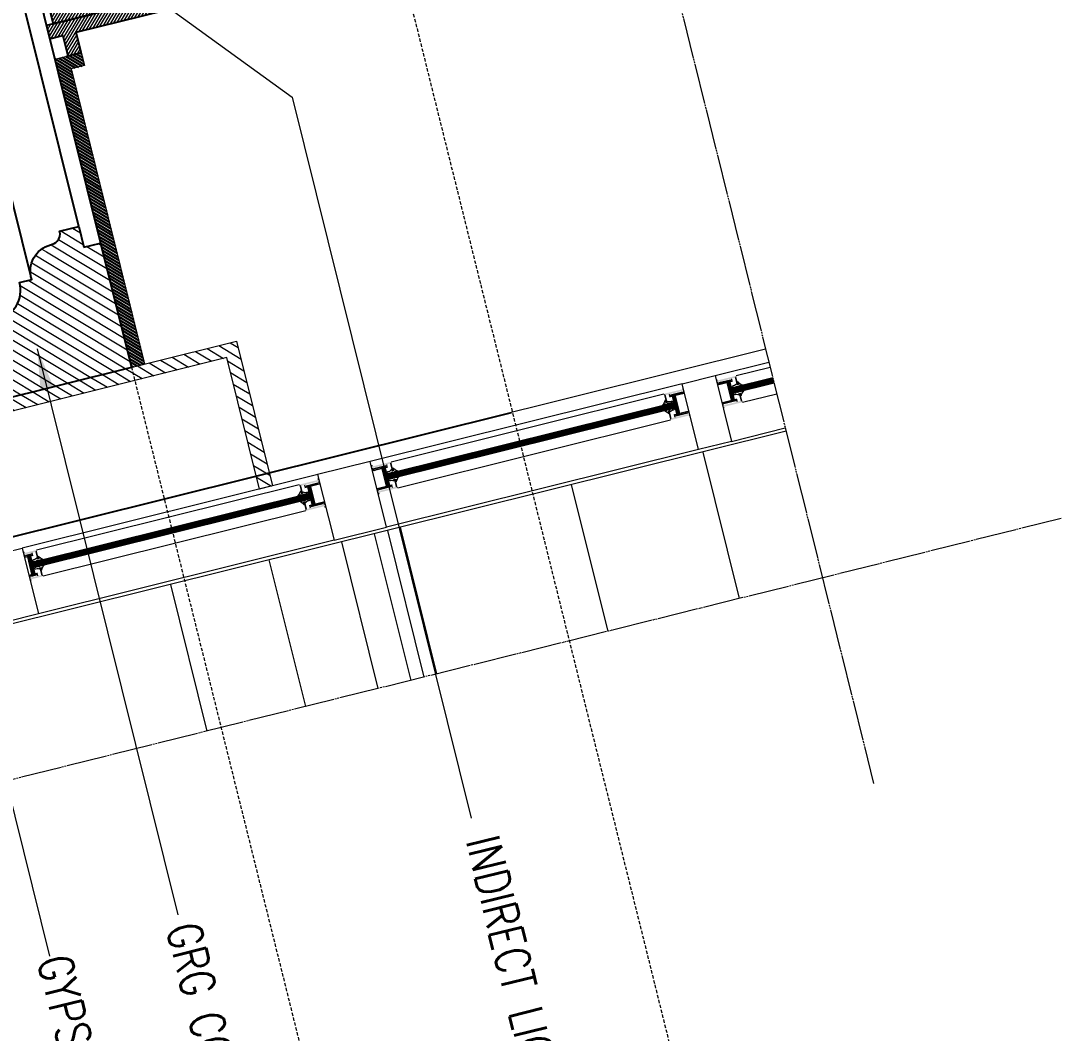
# Model space of a CAD drawing. Header units: inches. Extents: x 122939 to 389145, y 29603 to 529479.
# Drawn here: x 333940 to 335477, y 490260 to 491755 of the extents above; entities that cross this region are included whole.
import ezdxf

# ---------------------------------------------------------------- set-up
doc = ezdxf.new("R2010")
doc.units = ezdxf.units.IN
doc.header["$MEASUREMENT"] = 0
for name, pattern in [('DASHED', [0.75, 0.5, -0.25]), ('HIDDEN', [0.375, 0.25, -0.125]), ('PHANTOM-Z', [69.2, 60, -1.4, 2.5, -1.4, 2.5, -1.4])]:
    doc.linetypes.add(name, pattern=pattern)
for name, color, linetype in [('8', 8, 'Continuous'), ('A-Hidden', 8, 'HIDDEN'), ('gypsum', 31, 'Continuous')]:
    doc.layers.add(name, color=color, linetype=linetype)
for name, color, linetype, lineweight in [('a-cut', 30, 'PHANTOM-Z', 18), ('A-GLAZ', 134, 'Continuous', 18), ('A-RNDR-ALUM', 1, 'Continuous', 9), ('A-RNDR-PT36', 253, 'Continuous', 20), ('A-WALL-TILE', 8, 'Continuous', 9), ('GRC', 41, 'Continuous', 0), ('GRC Hatch', 253, 'Continuous', 0), ('ID-NOTES', 3, 'Continuous', 0)]:
    doc.layers.add(name, color=color, linetype=linetype, lineweight=lineweight)
doc.styles.add('ID-ROMANS', font='romans.shx', dxfattribs={"width": 0.8})
doc.styles.add('ZZ-Dim All', font='romans.shx', dxfattribs={"width": 0.8})
doc.dimstyles.new('DIM 0200', dxfattribs={"dimscale": 200, "dimtxt": 1, "dimasz": 0.8, "dimexe": 0.5, "dimexo": 1, "dimgap": 0.4, "dimtad": 1, "dimdec": 0, "dimrnd": 10, "dimdsep": 46, "dimtxsty": 'ZZ-Dim All', "dimblk1": 'ARCHTICK', "dimblk2": 'ARCHTICK', "dimsah": 1, "dimcen": 1, "dimdle": 0.5, "dimclrd": 256, "dimclre": 256, "dimclrt": 256, "dimadec": 0, "dimazin": 2, "dimtfac": 1, "dimtdec": 0, "dimtix": 1, "dimtmove": 2, "dimatfit": 2, "dimfxl": 1, "dimfxlon": 1, "dimtolj": 1, "dimtzin": 0, "dimlwd": -1, "dimlwe": -1, "dimarcsym": 0})

# ---------------------------------------------------------------- blocks, each defined once
blk = doc.blocks.new('half')
at = {"layer": 'GRC Hatch', "lineweight": 0, "ltscale": 5}
h = blk.add_hatch(dxfattribs=at)
h.set_pattern_fill('ANSI31', color=256, scale=30)
h.set_pattern_definition([(135, (111029.2882, -6e-11), (2.65165043, 2.65165043), [])])
h.paths.add_polyline_path([(60617, 11176.5), (60617, 11196.5), (60586.2, 11196.5), (60586.2, 11466.5), (60566.2, 11466.5), (60566.2, 11156.5), (60586.2, 11156.5), (60586.2, 11176.5)])
edge = h.paths.add_edge_path()
edge.add_line((60466.2, 11316.5), (60466.2, 11296.5))
edge.add_arc((60453.7, 11261.1), 37.5, 0.5662, 70.5092, ccw=False)
edge.add_arc((60527, 11261.8), 35.8, 180.5344, 260.6682)
edge.add_line((60521.2, 11226.5), (60521.2, 11206.5))
edge.add_line((60521.2, 11206.5), (60546.2, 11206.5))
edge.add_line((60546.2, 11206.5), (60546.2, 11166.5))
edge.add_line((60546.2, 11166.5), (60566.2, 11166.5))
edge.add_line((60566.2, 11166.5), (60566.2, 11226.5))
edge.add_line((60566.2, 11226.5), (60546.2, 11226.5))
edge.add_line((60546.2, 11226.5), (60486.2, 11316.5))
edge.add_line((60486.2, 11316.5), (60466.2, 11316.5))
at = {"layer": 'gypsum', "ltscale": 5, "elevation": 0}
blk.add_lwpolyline([(60617, 11176.5), (60617, 11196.5), (60586.2, 11196.5), (60586.2, 11466.5), (60566.2, 11466.5), (60566.2, 11156.5), (60586.2, 11156.5), (60586.2, 11176.5), (60617, 11176.5)], dxfattribs=at)
blk.add_lwpolyline([(60466.2, 11316.5), (60466.2, 11296.5, -0.315025), (60491.2, 11261.5, 0.364631), (60521.2, 11226.5), (60521.2, 11206.5), (60546.2, 11206.5), (60546.2, 11166.5), (60566.2, 11166.5), (60566.2, 11226.5), (60546.2, 11226.5), (60486.2, 11316.5)], format="xyb", close=True, dxfattribs=at)
blk = doc.blocks.new('ceil003')
at = {"layer": '8'}
h = blk.add_hatch(dxfattribs=at)
h.set_pattern_fill('ANSI31', color=256, scale=30, style=0)
h.set_pattern_definition([(45, (-54370.66, -10452.2095), (-2.65165043, 2.65165043), [])])
h.paths.add_polyline_path([(2174.8, -310), (2174.8, -330), (1705.7, -330), (1705.7, -290), (1725.7, -290), (1725.7, -310)])
at = {"layer": 'GRC Hatch'}
h = blk.add_hatch(dxfattribs=at)
h.set_pattern_fill('ANSI31', color=256, scale=100, angle=-13.9714)
h.set_pattern_definition([(45, (-97644.68, -30431.668), (-8.8388348, 8.8388348), [])])
h.paths.add_polyline_path([(2174.8, -570), (2174.8, -170), (2394.8, -170), (2394.8, -190), (2194.8, -190), (2194.8, -570)])
h = blk.add_hatch(dxfattribs=at)
h.set_pattern_fill('ANSI31', color=256, scale=100, angle=-13.9714)
h.set_pattern_definition([(45, (-97644.68, -30431.668), (-8.8388348, 8.8388348), [])])
edge = h.paths.add_edge_path()
edge.add_line((1985.7, -355.3), (1985.7, -330))
edge.add_line((1985.7, -330), (2174.8, -330))
edge.add_line((2174.8, -330), (2174.8, -544.6))
edge.add_line((2174.8, -544.6), (2149.6, -544.6))
edge.add_line((2149.6, -544.6), (2149.6, -570))
edge.add_line((2149.6, -570), (2120.3, -570))
edge.add_line((2120.3, -570), (2120.3, -544.4))
edge.add_line((2120.3, -544.4), (2101.1, -544.4))
edge.add_line((2101.1, -544.4), (2101.2, -527.8))
edge.add_arc((2098.6, -485.6), 42.3, 192.2157, 273.5377, ccw=False)
edge.add_arc((2010.4, -506.5), 48.3, 14.2548, 42.8437)
edge.add_arc((2014.7, -503.5), 43.2, 43.884, 92.0552)
edge.add_line((2013.2, -460.4), (2013.1, -441.7))
edge.add_arc((2010.3, -402), 39.8, 180.8074, 273.9866, ccw=False)
edge.add_arc((1947.5, -402.8), 23, 0.6191, 29.7575)
edge.add_arc((1955, -399.3), 14.8, 32.3052, 92.8704)
edge.add_line((1954.2, -384.5), (1954.2, -355.3))
edge.add_line((1954.2, -355.3), (1985.7, -355.3))
at = {"layer": 'GRC', "elevation": 0}
blk.add_lwpolyline([(2174.8, -570), (2174.8, -170), (2394.8, -170), (2394.8, -190), (2194.8, -190), (2194.8, -570)], close=True, dxfattribs=at)
blk.add_lwpolyline([(2174.8, -330), (1705.7, -330), (1705.7, -290), (1725.7, -290), (1725.7, -310), (2174.8, -310)], dxfattribs=at)
at = {"layer": 'gypsum', "elevation": 0}
blk.add_lwpolyline([(1985.7, -355.3), (1985.7, -330), (2174.8, -330), (2174.8, -544.6), (2149.6, -544.6), (2149.6, -570), (2120.3, -570), (2120.3, -544.4), (2101.1, -544.4), (2101.2, -527.8, -0.370517), (2057.3, -494.5, 0.125394), (2045.9, -473.6, 0.213337), (2013.2, -460.4), (2013.1, -441.7, -0.43056), (1970.5, -402.6, 0.12783), (1967.5, -391.4, 0.270594), (1954.2, -384.5), (1954.2, -355.3)], format="xyb", close=True, dxfattribs=at)
blk.add_blockref('half', (-58911.3, -11486.5, 0))
blk = doc.blocks.new('_ARCHTICK')
at = {"color": 0, "linetype": 'ByBlock', "const_width": 0.15}
blk.add_lwpolyline([(-0.5, -0.5), (0.5, 0.5)], dxfattribs=at)

msp = doc.modelspace()

# ---------------------------------------------------------------- linework, layer by layer
at = {"layer": 'a-cut'}
for p, q in [((333699.29, 496660.397, 0), (335199.864, 490629.109, 0)), ((335476.932, 491020.32, 0), (330745.19, 489843.07, 0))]:
    msp.add_line(p, q, dxfattribs=at)
at = {"layer": 'A-GLAZ'}
for p, q in [((335050.884, 491227.908, -0.001), (334989.4, 491212.611, -0.001)), ((335051.206, 491226.613, -0.001), (334989.722, 491211.316, -0.001)), ((335051.528, 491225.318, -0.001), (334990.045, 491210.021, -0.001)), ((335051.85, 491224.022, -0.001), (334990.367, 491208.725, -0.001)), ((335052.173, 491222.727, -0.001), (334990.689, 491207.43, -0.001)), ((335052.495, 491221.432, -0.001), (334991.011, 491206.135, -0.001)), ((335052.817, 491220.137, -0.001), (334991.334, 491204.84, -0.001)), ((334482.877, 491086.589, 0), (334904.933, 491191.596, -0.001)), ((334483.199, 491085.294, 0), (334905.255, 491190.3, -0.001)), ((334483.522, 491083.998, 0), (334905.577, 491189.005, -0.001)), ((334483.844, 491082.703, 0), (334905.899, 491187.71, -0.001)), ((334484.166, 491081.408, 0), (334906.222, 491186.415, -0.001)), ((334484.488, 491080.113, 0), (334906.544, 491185.12, -0.001)), ((334484.811, 491078.818, 0), (334906.866, 491183.824, -0.001)), ((333959.015, 490956.253, 0.001), (334366.339, 491057.594, 0.003)), ((333959.338, 490954.958, 0.001), (334366.661, 491056.299, 0.003)), ((333959.66, 490953.663, 0.001), (334366.984, 491055.004, 0.003)), ((333959.982, 490952.367, 0.001), (334367.306, 491053.709, 0.003)), ((333960.304, 490951.072, 0.001), (334367.628, 491052.414, 0.003)), ((333960.627, 490949.777, 0.001), (334367.95, 491051.118, 0.003)), ((333960.949, 490948.482, 0.001), (334368.273, 491049.823, 0.003))]:
    msp.add_line(p, q, dxfattribs=at)
at = {"layer": 'A-Hidden', "linetype": 'DASHED', "lineweight": 0, "ltscale": 10}
for p, q in [((333252.37, 496859.975, 0.001), (335221.355, 488945.993, 0.001)), ((332738.049, 496732.013, 0), (334707.035, 488818.031, -0.001))]:
    msp.add_line(p, q, dxfattribs=at)
at = {"layer": 'A-RNDR-ALUM'}
for p, q in [((334965.703, 491231.147, -0.004), (335045.159, 491250.916, -0.003)), ((334988.564, 491224.648, -0.001), (334971.101, 491220.303, -0.001)), ((334988.564, 491224.648, -0.001), (334971.101, 491220.303, -0.001)), ((334971.101, 491220.303, -0.001), (334971.263, 491219.656, -0.001)), ((334971.101, 491220.303, -0.001), (334971.263, 491219.656, -0.001)), ((334988.725, 491224, -0.001), (334971.263, 491219.656, -0.001)), ((334988.725, 491224, -0.001), (334971.263, 491219.656, -0.001)), ((334982.573, 491222.47, -0.001), (334989.922, 491192.931, -0.001)), ((334982.573, 491222.47, -0.001), (334989.922, 491192.931, -0.001)), ((334983.706, 491222.752, -0.001), (334991.056, 491193.213, -0.001)), ((334983.706, 491222.752, -0.001), (334991.056, 491193.213, -0.001)), ((334984.84, 491223.034, -0.001), (334992.189, 491193.495, -0.001)), ((334984.84, 491223.034, -0.001), (334992.189, 491193.495, -0.001)), ((334985.973, 491223.316, -0.001), (334993.322, 491193.777, -0.001)), ((334985.973, 491223.316, -0.001), (334993.322, 491193.777, -0.001)), ((334987.106, 491223.598, -0.001), (334994.455, 491194.059, -0.001)), ((334987.106, 491223.598, -0.001), (334994.455, 491194.059, -0.001)), ((334988.564, 491224.648, -0.001), (334988.725, 491224, -0.001)), ((334988.564, 491224.648, -0.001), (334988.725, 491224, -0.001)), ((334989.082, 491222.566, -0.001), (334989.243, 491221.918, -0.001)), ((334989.082, 491222.566, -0.001), (334989.243, 491221.918, -0.001)), ((334917.182, 491219.075, -0.005), (334456.256, 491104.398, 0.006)), ((334900.031, 491202.621, -0.001), (334917.735, 491207.026, -0.001)), ((334900.031, 491202.621, -0.001), (334917.735, 491207.026, -0.001)), ((334900.192, 491201.973, -0.001), (334917.896, 491206.378, -0.001)), ((334900.192, 491201.973, -0.001), (334917.896, 491206.378, -0.001)), ((334917.735, 491207.026, -0.001), (334917.896, 491206.378, -0.001)), ((334917.735, 491207.026, -0.001), (334917.896, 491206.378, -0.001)), ((334918.253, 491204.944, -0.001), (334918.414, 491204.296, -0.001)), ((334918.253, 491204.944, -0.001), (334918.414, 491204.296, -0.001)), ((334971.62, 491218.221, -0.001), (334971.781, 491217.573, -0.001)), ((334971.62, 491218.221, -0.001), (334971.781, 491217.573, -0.001)), ((334900.031, 491202.621, -0.001), (334900.192, 491201.973, -0.001)), ((334900.031, 491202.621, -0.001), (334900.192, 491201.973, -0.001)), ((334900.549, 491200.539, -0.001), (334900.71, 491199.891, -0.001)), ((334900.549, 491200.539, -0.001), (334900.71, 491199.891, -0.001)), ((334901.811, 491202.376, -0.001), (334909.16, 491172.838, -0.001)), ((334901.811, 491202.376, -0.001), (334909.16, 491172.838, -0.001)), ((334902.944, 491202.658, -0.001), (334910.293, 491173.12, -0.001)), ((334902.944, 491202.658, -0.001), (334910.293, 491173.12, -0.001)), ((334904.078, 491202.94, -0.001), (334911.427, 491173.402, -0.001)), ((334904.078, 491202.94, -0.001), (334911.427, 491173.402, -0.001)), ((334905.211, 491203.222, -0.001), (334912.56, 491173.684, -0.001)), ((334905.211, 491203.222, -0.001), (334912.56, 491173.684, -0.001)), ((334906.344, 491203.504, -0.001), (334913.693, 491173.966, -0.001)), ((334906.344, 491203.504, -0.001), (334913.693, 491173.966, -0.001)), ((334996.074, 491194.462, -0.001), (334978.612, 491190.117, -0.001)), ((334996.074, 491194.462, -0.001), (334978.612, 491190.117, -0.001)), ((334978.773, 491189.47, -0.001), (334978.612, 491190.117, -0.001)), ((334978.773, 491189.47, -0.001), (334978.612, 491190.117, -0.001)), ((334996.236, 491193.814, -0.001), (334978.773, 491189.47, -0.001)), ((334996.236, 491193.814, -0.001), (334978.773, 491189.47, -0.001)), ((334996.236, 491193.814, -0.001), (334996.074, 491194.462, -0.001)), ((334996.236, 491193.814, -0.001), (334996.074, 491194.462, -0.001)), ((334907.541, 491172.435, -0.001), (334925.245, 491176.84, -0.001)), ((334907.541, 491172.435, -0.001), (334925.245, 491176.84, -0.001)), ((334907.702, 491171.787, -0.001), (334925.406, 491176.192, -0.001)), ((334907.702, 491171.787, -0.001), (334925.406, 491176.192, -0.001)), ((334925.406, 491176.192, -0.001), (334925.245, 491176.84, -0.001)), ((334925.406, 491176.192, -0.001), (334925.245, 491176.84, -0.001)), ((334907.702, 491171.787, -0.001), (334907.541, 491172.435, -0.001)), ((334907.702, 491171.787, -0.001), (334907.541, 491172.435, -0.001)), ((334989.841, 491134.126, -0.004), (335069.298, 491153.895, -0.003)), ((334941.32, 491122.054, -0.005), (334480.373, 491007.371, 0.006)), ((334479.13, 491097.902, 0), (334461.655, 491093.554, 0.006)), ((334479.13, 491097.902, 0), (334461.655, 491093.554, 0.006)), ((334479.291, 491097.254, 0), (334461.816, 491092.906, 0.006)), ((334479.291, 491097.254, 0), (334461.816, 491092.906, 0.006)), ((334477.672, 491096.851, 0), (334485.021, 491067.313, 0)), ((334477.672, 491096.851, 0), (334485.021, 491067.313, 0)), ((334479.13, 491097.902, 0), (334479.291, 491097.254, 0)), ((334479.13, 491097.902, 0), (334479.291, 491097.254, 0)), ((334378.622, 491085.083, 0.003), (333942.098, 490976.476, 0.001)), ((334461.655, 491093.554, 0.006), (334461.816, 491092.906, 0.006)), ((334461.655, 491093.554, 0.006), (334461.816, 491092.906, 0.006)), ((334462.173, 491091.471, 0.006), (334462.334, 491090.824, 0.006)), ((334462.173, 491091.471, 0.006), (334462.334, 491090.824, 0.006)), ((334473.139, 491095.723, 0), (334480.488, 491066.185, 0)), ((334473.139, 491095.723, 0), (334480.488, 491066.185, 0)), ((334474.272, 491096.005, 0), (334481.621, 491066.467, 0)), ((334474.272, 491096.005, 0), (334481.621, 491066.467, 0)), ((334475.405, 491096.287, 0), (334482.755, 491066.749, 0)), ((334475.405, 491096.287, 0), (334482.755, 491066.749, 0)), ((334476.539, 491096.569, 0), (334483.888, 491067.031, 0)), ((334476.539, 491096.569, 0), (334483.888, 491067.031, 0)), ((334479.648, 491095.819, 0), (334479.809, 491095.172, 0)), ((334479.648, 491095.819, 0), (334479.809, 491095.172, 0)), ((334361.437, 491068.62, 0.003), (334378.913, 491072.968, 0.003)), ((334361.437, 491068.62, 0.003), (334378.913, 491072.968, 0.003)), ((334361.437, 491068.62, 0.003), (334361.598, 491067.972, 0.003)), ((334361.437, 491068.62, 0.003), (334361.598, 491067.972, 0.003)), ((334361.598, 491067.972, 0.003), (334379.074, 491072.32, 0.003)), ((334361.598, 491067.972, 0.003), (334379.074, 491072.32, 0.003)), ((334361.955, 491066.538, 0.003), (334362.116, 491065.89, 0.003)), ((334361.955, 491066.538, 0.003), (334362.116, 491065.89, 0.003)), ((334363.217, 491068.375, 0.003), (334370.567, 491038.837, 0.003)), ((334363.217, 491068.375, 0.003), (334370.567, 491038.837, 0.003)), ((334364.351, 491068.657, 0.003), (334371.7, 491039.119, 0.003)), ((334364.351, 491068.657, 0.003), (334371.7, 491039.119, 0.003)), ((334365.484, 491068.939, 0.003), (334372.833, 491039.4, 0.003)), ((334365.484, 491068.939, 0.003), (334372.833, 491039.4, 0.003)), ((334366.617, 491069.221, 0.003), (334373.966, 491039.682, 0.003)), ((334366.617, 491069.221, 0.003), (334373.966, 491039.682, 0.003)), ((334367.751, 491069.503, 0.003), (334375.1, 491039.964, 0.003)), ((334367.751, 491069.503, 0.003), (334375.1, 491039.964, 0.003)), ((334378.913, 491072.968, 0.003), (334379.074, 491072.32, 0.003)), ((334378.913, 491072.968, 0.003), (334379.074, 491072.32, 0.003)), ((334379.431, 491070.885, 0.003), (334379.592, 491070.238, 0.003)), ((334379.431, 491070.885, 0.003), (334379.592, 491070.238, 0.003)), ((334486.64, 491067.715, 0), (334469.165, 491063.368, 0.006)), ((334486.64, 491067.715, 0), (334469.165, 491063.368, 0.006)), ((334486.801, 491067.068, 0), (334469.326, 491062.72, 0.006)), ((334486.801, 491067.068, 0), (334469.326, 491062.72, 0.006)), ((334486.801, 491067.068, 0), (334486.64, 491067.715, 0)), ((334486.801, 491067.068, 0), (334486.64, 491067.715, 0)), ((334469.326, 491062.72, 0.006), (334469.165, 491063.368, 0.006)), ((334469.326, 491062.72, 0.006), (334469.165, 491063.368, 0.006)), ((334368.948, 491038.434, 0.003), (334386.423, 491042.782, 0.003)), ((334368.948, 491038.434, 0.003), (334386.423, 491042.782, 0.003)), ((334369.109, 491037.786, 0.003), (334368.948, 491038.434, 0.003)), ((334369.109, 491037.786, 0.003), (334368.948, 491038.434, 0.003)), ((334369.109, 491037.786, 0.003), (334386.584, 491042.134, 0.003)), ((334369.109, 491037.786, 0.003), (334386.584, 491042.134, 0.003)), ((334386.584, 491042.134, 0.003), (334386.423, 491042.782, 0.003)), ((334386.584, 491042.134, 0.003), (334386.423, 491042.782, 0.003)), ((334402.739, 490988.056, 0), (333966.215, 490879.45, 0.001)), ((333955.268, 490967.566, 0.001), (333947.497, 490965.632, 0.001)), ((333955.268, 490967.566, 0.001), (333947.497, 490965.632, 0.001)), ((333947.497, 490965.632, 0.001), (333947.658, 490964.985, 0.001)), ((333947.497, 490965.632, 0.001), (333947.658, 490964.985, 0.001)), ((333955.429, 490966.918, 0.001), (333947.658, 490964.985, 0.001)), ((333955.429, 490966.918, 0.001), (333947.658, 490964.985, 0.001)), ((333948.015, 490963.55, 0.001), (333948.176, 490962.902, 0.001)), ((333948.015, 490963.55, 0.001), (333948.176, 490962.902, 0.001)), ((333949.277, 490965.387, 0.001), (333956.626, 490935.849, 0.001)), ((333949.277, 490965.387, 0.001), (333956.626, 490935.849, 0.001)), ((333950.41, 490965.669, 0.001), (333957.76, 490936.131, 0.001)), ((333950.41, 490965.669, 0.001), (333957.76, 490936.131, 0.001)), ((333951.544, 490965.951, 0.001), (333958.893, 490936.413, 0.001)), ((333951.544, 490965.951, 0.001), (333958.893, 490936.413, 0.001)), ((333952.677, 490966.233, 0.001), (333960.026, 490936.695, 0.001)), ((333952.677, 490966.233, 0.001), (333960.026, 490936.695, 0.001)), ((333953.81, 490966.515, 0.001), (333961.159, 490936.977, 0.001)), ((333953.81, 490966.515, 0.001), (333961.159, 490936.977, 0.001)), ((333955.268, 490967.566, 0.001), (333955.429, 490966.918, 0.001)), ((333955.268, 490967.566, 0.001), (333955.429, 490966.918, 0.001)), ((333955.786, 490965.483, 0.001), (333955.947, 490964.836, 0.001)), ((333955.786, 490965.483, 0.001), (333955.947, 490964.836, 0.001)), ((333962.778, 490937.38, 0.001), (333955.007, 490935.446, 0.001)), ((333962.778, 490937.38, 0.001), (333955.007, 490935.446, 0.001)), ((333955.168, 490934.799, 0.001), (333955.007, 490935.446, 0.001)), ((333955.168, 490934.799, 0.001), (333955.007, 490935.446, 0.001)), ((333962.94, 490936.732, 0.001), (333955.168, 490934.799, 0.001)), ((333962.94, 490936.732, 0.001), (333955.168, 490934.799, 0.001)), ((333962.94, 490936.732, 0.001), (333962.778, 490937.38, 0.001)), ((333962.94, 490936.732, 0.001), (333962.778, 490937.38, 0.001))]:
    msp.add_line(p, q, dxfattribs=at)
at = {"layer": 'A-RNDR-ALUM', "elevation": -0.002}
for points in [[(334965.703, 491231.147), (334989.841, 491134.126), (334941.32, 491122.054), (334917.182, 491219.075)], [(334378.601, 491085.077), (334402.739, 490988.056), (334480.373, 491007.371), (334456.234, 491104.392)], [(333942.098, 490976.476), (333966.237, 490879.455), (333917.716, 490867.383), (333893.577, 490964.404)]]:
    msp.add_lwpolyline(points, close=True, dxfattribs=at)
at = {"layer": 'A-RNDR-ALUM', "const_width": 0.928}
for points, elevation in [([(334968.564, 491225.371, 0.41421356), (334967.994, 491225.714)], -0.001), ([(334968.564, 491225.371, 0.41421356), (334967.994, 491225.714)], -0.001), ([(334917.602, 491212.692, -0.41421356), (334917.945, 491213.262)], -0.001), ([(334917.602, 491212.692, -0.41421356), (334917.945, 491213.262)], -0.001), ([(334978.957, 491183.671, -0.41421356), (334978.614, 491183.1)], -0.001), ([(334978.957, 491183.671, -0.41421356), (334978.614, 491183.1)], -0.001), ([(334927.961, 491170.983, 0.41421356), (334928.532, 491170.64)], -0.001), ([(334927.961, 491170.983, 0.41421356), (334928.532, 491170.64)], -0.001), ([(334459.117, 491098.622, 0.41421356), (334458.547, 491098.965)], 0.006), ([(334459.117, 491098.622, 0.41421356), (334458.547, 491098.965)], 0.006), ([(334378.779, 491078.634, -0.41421356), (334379.122, 491079.204)], 0.003), ([(334378.779, 491078.634, -0.41421356), (334379.122, 491079.204)], 0.003), ([(334469.51, 491056.921, -0.41421356), (334469.167, 491056.351)], 0.006), ([(334469.51, 491056.921, -0.41421356), (334469.167, 491056.351)], 0.006), ([(334389.139, 491036.925, 0.41421356), (334389.709, 491036.582)], 0.003), ([(334389.139, 491036.925, 0.41421356), (334389.709, 491036.582)], 0.003), ([(333944.96, 490970.7, 0.41421356), (333944.39, 490971.043)], 0.001), ([(333944.96, 490970.7, 0.41421356), (333944.39, 490971.043)], 0.001), ([(333955.352, 490929, -0.41421356), (333955.009, 490928.429)], 0.001), ([(333955.352, 490929, -0.41421356), (333955.009, 490928.429)], 0.001)]:
    msp.add_lwpolyline(points, format="xyb", dxfattribs=dict(at, elevation=elevation))
at = {"layer": 'A-RNDR-ALUM', "elevation": -0.002}
for points in [[(335001.172, 491202.886), (335000.785, 491204.441), (335003.619, 491205.146, 0.01555259), (335003.316, 491204.218), (335004.083, 491201.135, -0.10430437), (335008.4, 491209.086), (335005.896, 491208.463, 0.01603552), (335005.327, 491207.634), (335004.117, 491207.333), (335003.308, 491207.819), (335000.561, 491207.136), (335001.37, 491206.649), (334999.066, 491206.076), (334998.257, 491206.562), (334995.51, 491205.879), (334996.318, 491205.392), (334995.054, 491205.078, -0.41421356), (334994.245, 491205.564), (334992.311, 491213.335, -0.41421356), (334992.798, 491214.144), (334994.063, 491214.459), (334993.576, 491213.65), (334996.324, 491214.333), (334996.81, 491215.142), (334999.114, 491215.715), (334998.627, 491214.907), (335001.375, 491215.59), (335001.861, 491216.399), (335003.071, 491216.7, 0.01603552), (335003.963, 491216.234), (335006.467, 491216.857, -0.10430437), (334998.928, 491221.858), (334999.695, 491218.775, 0.01555259), (335000.397, 491218.098), (334997.563, 491217.392), (334997.176, 491218.947, -0.02164637), (334994.139, 491216.541), (334992.315, 491216.087, 0.41421356), (334990.369, 491212.852), (334992.302, 491205.081, 0.41421356), (334995.537, 491203.135), (334997.361, 491203.589, -0.02164637)], [(334899.09, 491177.489), (334898.703, 491179.043), (334895.87, 491178.338, -0.01555259), (334896.572, 491177.66), (334897.339, 491174.577, 0.10430437), (334889.8, 491179.578), (334892.303, 491180.201, -0.01603552), (334893.195, 491179.735), (334894.405, 491180.036), (334894.891, 491180.845), (334897.639, 491181.529), (334897.152, 491180.72), (334899.456, 491181.293), (334899.943, 491182.102), (334902.69, 491182.785), (334902.204, 491181.977), (334903.468, 491182.291, 0.41421356), (334903.955, 491183.1), (334902.021, 491190.871, 0.41421356), (334901.213, 491191.358), (334899.948, 491191.043), (334900.757, 491190.557), (334898.009, 491189.873), (334897.201, 491190.359), (334894.897, 491189.786), (334895.706, 491189.3), (334892.958, 491188.616), (334892.149, 491189.103), (334890.94, 491188.802, -0.01603552), (334890.37, 491187.972), (334887.866, 491187.349, 0.10430437), (334892.183, 491195.3), (334892.95, 491192.217, -0.01555259), (334892.647, 491191.29), (334895.481, 491191.995), (334895.094, 491193.549, 0.02164637), (334898.905, 491192.847), (334900.729, 491193.3, -0.41421356), (334903.964, 491191.355), (334905.898, 491183.583, -0.41421356), (334903.952, 491180.349), (334902.128, 491179.895, 0.02164637)], [(334491.738, 491076.14), (334491.351, 491077.694), (334494.185, 491078.399, 0.01555259), (334493.882, 491077.471), (334494.649, 491074.389, -0.10430437), (334498.966, 491082.339), (334496.462, 491081.717, 0.01603552), (334495.892, 491080.887), (334494.683, 491080.586), (334493.874, 491081.073), (334491.127, 491080.389), (334491.935, 491079.903), (334489.632, 491079.329), (334488.823, 491079.816), (334486.075, 491079.132), (334486.884, 491078.646), (334485.619, 491078.331, -0.41421356), (334484.811, 491078.818), (334482.877, 491086.589, -0.41421356), (334483.364, 491087.398), (334484.628, 491087.712), (334484.142, 491086.903), (334486.889, 491087.587), (334487.376, 491088.396), (334489.68, 491088.969), (334489.193, 491088.16), (334491.941, 491088.844), (334492.427, 491089.652), (334493.637, 491089.953, 0.01603552), (334494.529, 491089.488), (334497.032, 491090.111, -0.10430437), (334489.493, 491095.112), (334490.26, 491092.029, 0.01555259), (334490.962, 491091.351), (334488.129, 491090.646), (334487.742, 491092.2, -0.02164637), (334484.704, 491089.794), (334482.88, 491089.34, 0.41421356), (334480.934, 491086.105), (334482.868, 491078.334, 0.41421356), (334486.103, 491076.388), (334487.927, 491076.842, -0.02164637)], [(334360.497, 491043.487), (334360.11, 491045.042), (334357.276, 491044.337, -0.01555259), (334357.978, 491043.659), (334358.745, 491040.576, 0.10430437), (334351.206, 491045.577), (334353.71, 491046.2, -0.01603552), (334354.602, 491045.734), (334355.811, 491046.035), (334356.298, 491046.844), (334359.045, 491047.528), (334358.559, 491046.719), (334360.863, 491047.292), (334361.349, 491048.101), (334364.097, 491048.784), (334363.61, 491047.976), (334364.875, 491048.29, 0.41421356), (334365.361, 491049.099), (334363.428, 491056.87, 0.41421356), (334362.619, 491057.357), (334361.354, 491057.042), (334362.163, 491056.555), (334359.416, 491055.872), (334358.607, 491056.358), (334356.303, 491055.785), (334357.112, 491055.299), (334354.364, 491054.615), (334353.556, 491055.102), (334352.346, 491054.801, -0.01603552), (334351.776, 491053.971), (334349.273, 491053.348, 0.10430437), (334353.589, 491061.299), (334354.356, 491058.216, -0.01555259), (334354.054, 491057.288), (334356.887, 491057.993), (334356.501, 491059.548, 0.02164637), (334360.312, 491058.845), (334362.136, 491059.299, -0.41421356), (334365.371, 491057.353), (334367.304, 491049.582, -0.41421356), (334365.358, 491046.347), (334363.534, 491045.894, 0.02164637)], [(333967.876, 490945.804), (333967.489, 490947.358), (333970.323, 490948.063, 0.01555259), (333970.02, 490947.136), (333970.787, 490944.053, -0.10430437), (333975.104, 490952.004), (333972.6, 490951.381, 0.01603552), (333972.031, 490950.551), (333970.821, 490950.25), (333970.012, 490950.737), (333967.265, 490950.053), (333968.074, 490949.567), (333965.77, 490948.994), (333964.961, 490949.48), (333962.214, 490948.796), (333963.022, 490948.31), (333961.758, 490947.995, -0.41421356), (333960.949, 490948.482), (333959.015, 490956.253, -0.41421356), (333959.502, 490957.062), (333960.767, 490957.376), (333960.28, 490956.568), (333963.028, 490957.251), (333963.514, 490958.06), (333965.818, 490958.633), (333965.331, 490957.824), (333968.079, 490958.508), (333968.565, 490959.317), (333969.775, 490959.618, 0.01603552), (333970.667, 490959.152), (333973.171, 490959.775, -0.10430437), (333965.632, 490964.776), (333966.399, 490961.693, 0.01555259), (333967.101, 490961.015), (333964.267, 490960.31), (333963.88, 490961.864, -0.02164637), (333960.843, 490959.458), (333959.019, 490959.004, 0.41421356), (333957.073, 490955.77), (333959.006, 490947.998, 0.41421356), (333962.241, 490946.053), (333964.065, 490946.506, -0.02164637)]]:
    msp.add_lwpolyline(points, format="xyb", close=True, dxfattribs=at)
at = {"layer": 'A-RNDR-ALUM'}
for points in [[(334966.975, 491225.939, -0.001), (334967.882, 491226.164, -0.001), (334967.555, 491223.608, -0.001), (334968.108, 491225.258, -0.001)], [(334966.975, 491225.939, -0.001), (334967.882, 491226.164, -0.001), (334967.555, 491223.608, -0.001), (334968.108, 491225.258, -0.001)], [(334967.555, 491223.608, -0.001), (334968.108, 491225.258, -0.001), (334969.369, 491224.059, -0.001), (334969.014, 491225.483, -0.001)], [(334967.555, 491223.608, -0.001), (334968.108, 491225.258, -0.001), (334969.369, 491224.059, -0.001), (334969.014, 491225.483, -0.001)], [(334970.658, 491218.878, -0.001), (334969.295, 491216.614, -0.001), (334969.949, 491221.727, -0.001), (334968.135, 491221.276, -0.001)], [(334970.658, 491218.878, -0.001), (334969.295, 491216.614, -0.001), (334969.949, 491221.727, -0.001), (334968.135, 491221.276, -0.001)], [(334982.422, 491221.805, -0.001), (334982.873, 491219.992, -0.001), (334970.658, 491218.878, -0.001), (334969.295, 491216.614, -0.001)], [(334982.422, 491221.805, -0.001), (334982.873, 491219.992, -0.001), (334970.658, 491218.878, -0.001), (334969.295, 491216.614, -0.001)], [(334987.602, 491223.094, -0.001), (334988.053, 491221.281, -0.001), (334989.675, 491223.609, -0.001), (334991.939, 491222.247, -0.001)], [(334987.602, 491223.094, -0.001), (334988.053, 491221.281, -0.001), (334989.675, 491223.609, -0.001), (334991.939, 491222.247, -0.001)], [(334990.779, 491226.91, -0.001), (334988.966, 491226.459, -0.001), (334991.939, 491222.247, -0.001), (334989.675, 491223.609, -0.001)], [(334990.779, 491226.91, -0.001), (334988.966, 491226.459, -0.001), (334991.939, 491222.247, -0.001), (334989.675, 491223.609, -0.001)], [(334994.739, 491228.746, -0.001), (334995.905, 491229.036, -0.001), (334997.329, 491218.334, -0.001), (334998.495, 491218.624, -0.001)], [(334994.739, 491228.746, -0.001), (334995.905, 491229.036, -0.001), (334997.329, 491218.334, -0.001), (334998.495, 491218.624, -0.001)], [(334995.904, 491229.036, -0.001), (334997.07, 491229.326, -0.001), (334998.495, 491218.624, -0.001), (334999.66, 491218.914, -0.001)], [(334995.904, 491229.036, -0.001), (334997.07, 491229.326, -0.001), (334998.495, 491218.624, -0.001), (334999.66, 491218.914, -0.001)], [(334906.79, 491202.988, -0.001), (334907.241, 491201.174, -0.001), (334918.795, 491205.975, -0.001), (334921.059, 491204.613, -0.001)], [(334906.79, 491202.988, -0.001), (334907.241, 491201.174, -0.001), (334918.795, 491205.975, -0.001), (334921.059, 491204.613, -0.001)], [(334919.319, 491211.607, -0.001), (334918.058, 491212.806, -0.001), (334917.506, 491211.155, -0.001), (334917.152, 491212.58, -0.001)], [(334919.319, 491211.607, -0.001), (334918.058, 491212.806, -0.001), (334917.506, 491211.155, -0.001), (334917.152, 491212.58, -0.001)], [(334918.739, 491213.938, -0.001), (334917.833, 491213.712, -0.001), (334919.319, 491211.607, -0.001), (334918.058, 491212.806, -0.001)], [(334918.739, 491213.938, -0.001), (334917.833, 491213.712, -0.001), (334919.319, 491211.607, -0.001), (334918.058, 491212.806, -0.001)], [(334918.795, 491205.975, -0.001), (334921.059, 491204.613, -0.001), (334918.086, 491208.824, -0.001), (334919.899, 491209.275, -0.001)], [(334918.795, 491205.975, -0.001), (334921.059, 491204.613, -0.001), (334918.086, 491208.824, -0.001), (334919.899, 491209.275, -0.001)], [(335003.51, 491193.493, -0.001), (335004.675, 491193.783, -0.001), (335000.919, 491203.905, -0.001), (335002.085, 491204.195, -0.001)], [(335003.51, 491193.493, -0.001), (335004.675, 491193.783, -0.001), (335000.919, 491203.905, -0.001), (335002.085, 491204.195, -0.001)], [(335004.675, 491193.783, -0.001), (335005.841, 491194.073, -0.001), (335002.084, 491204.195, -0.001), (335003.25, 491204.485, -0.001)], [(335004.675, 491193.783, -0.001), (335005.841, 491194.073, -0.001), (335002.084, 491204.195, -0.001), (335003.25, 491204.485, -0.001)], [(334891.491, 491203.058, -0.001), (334890.325, 491202.768, -0.001), (334894.081, 491192.646, -0.001), (334892.916, 491192.356, -0.001)], [(334891.491, 491203.058, -0.001), (334890.325, 491202.768, -0.001), (334894.081, 491192.646, -0.001), (334892.916, 491192.356, -0.001)], [(334892.656, 491203.348, -0.001), (334891.49, 491203.058, -0.001), (334895.246, 491192.936, -0.001), (334894.081, 491192.646, -0.001)], [(334892.656, 491203.348, -0.001), (334891.49, 491203.058, -0.001), (334895.246, 491192.936, -0.001), (334894.081, 491192.646, -0.001)], [(334897.014, 491203.581, -0.001), (334898.828, 491204.033, -0.001), (334898.175, 491198.919, -0.001), (334899.537, 491201.183, -0.001)], [(334897.014, 491203.581, -0.001), (334898.828, 491204.033, -0.001), (334898.175, 491198.919, -0.001), (334899.537, 491201.183, -0.001)], [(334901.609, 491201.699, -0.001), (334902.06, 491199.886, -0.001), (334899.537, 491201.183, -0.001), (334898.175, 491198.919, -0.001)], [(334901.609, 491201.699, -0.001), (334902.06, 491199.886, -0.001), (334899.537, 491201.183, -0.001), (334898.175, 491198.919, -0.001)], [(334989.511, 491193.311, -0.001), (334989.06, 491195.124, -0.001), (334977.747, 491190.384, -0.001), (334975.482, 491191.746, -0.001)], [(334989.511, 491193.311, -0.001), (334989.06, 491195.124, -0.001), (334977.747, 491190.384, -0.001), (334975.482, 491191.746, -0.001)], [(334977.747, 491190.384, -0.001), (334975.482, 491191.746, -0.001), (334978.456, 491187.535, -0.001), (334976.643, 491187.083, -0.001)], [(334977.747, 491190.384, -0.001), (334975.482, 491191.746, -0.001), (334978.456, 491187.535, -0.001), (334976.643, 491187.083, -0.001)], [(334994.692, 491194.6, -0.001), (334994.24, 491196.413, -0.001), (334996.764, 491195.115, -0.001), (334998.126, 491197.38, -0.001)], [(334994.692, 491194.6, -0.001), (334994.24, 491196.413, -0.001), (334996.764, 491195.115, -0.001), (334998.126, 491197.38, -0.001)], [(334999.286, 491192.717, -0.001), (334997.473, 491192.266, -0.001), (334998.126, 491197.38, -0.001), (334996.764, 491195.115, -0.001)], [(334999.286, 491192.717, -0.001), (334997.473, 491192.266, -0.001), (334998.126, 491197.38, -0.001), (334996.764, 491195.115, -0.001)], [(334900.262, 491167.805, -0.001), (334899.096, 491167.515, -0.001), (334897.671, 491178.217, -0.001), (334896.505, 491177.927, -0.001)], [(334900.262, 491167.805, -0.001), (334899.096, 491167.515, -0.001), (334897.671, 491178.217, -0.001), (334896.505, 491177.927, -0.001)], [(334901.427, 491168.095, -0.001), (334900.261, 491167.805, -0.001), (334898.836, 491178.507, -0.001), (334897.67, 491178.217, -0.001)], [(334901.427, 491168.095, -0.001), (334900.261, 491167.805, -0.001), (334898.836, 491178.507, -0.001), (334897.67, 491178.217, -0.001)], [(334908.698, 491173.205, -0.001), (334908.247, 491175.018, -0.001), (334906.626, 491172.689, -0.001), (334904.361, 491174.051, -0.001)], [(334908.698, 491173.205, -0.001), (334908.247, 491175.018, -0.001), (334906.626, 491172.689, -0.001), (334904.361, 491174.051, -0.001)], [(334905.522, 491169.389, -0.001), (334907.335, 491169.84, -0.001), (334904.361, 491174.051, -0.001), (334906.626, 491172.689, -0.001)], [(334905.522, 491169.389, -0.001), (334907.335, 491169.84, -0.001), (334904.361, 491174.051, -0.001), (334906.626, 491172.689, -0.001)], [(334913.879, 491174.494, -0.001), (334913.428, 491176.307, -0.001), (334925.884, 491177.481, -0.001), (334927.246, 491179.745, -0.001)], [(334913.879, 491174.494, -0.001), (334913.428, 491176.307, -0.001), (334925.884, 491177.481, -0.001), (334927.246, 491179.745, -0.001)], [(334925.884, 491177.481, -0.001), (334927.246, 491179.745, -0.001), (334926.593, 491174.631, -0.001), (334928.406, 491175.082, -0.001)], [(334925.884, 491177.481, -0.001), (334927.246, 491179.745, -0.001), (334926.593, 491174.631, -0.001), (334928.406, 491175.082, -0.001)], [(334977.223, 491184.752, -0.001), (334978.484, 491183.553, -0.001), (334979.036, 491185.203, -0.001), (334979.39, 491183.779, -0.001)], [(334977.223, 491184.752, -0.001), (334978.484, 491183.553, -0.001), (334979.036, 491185.203, -0.001), (334979.39, 491183.779, -0.001)], [(334977.803, 491182.421, -0.001), (334978.709, 491182.646, -0.001), (334977.223, 491184.752, -0.001), (334978.484, 491183.553, -0.001)], [(334977.803, 491182.421, -0.001), (334978.709, 491182.646, -0.001), (334977.223, 491184.752, -0.001), (334978.484, 491183.553, -0.001)], [(334928.986, 491172.751, -0.001), (334928.434, 491171.101, -0.001), (334927.173, 491172.3, -0.001), (334927.528, 491170.875, -0.001)], [(334928.986, 491172.751, -0.001), (334928.434, 491171.101, -0.001), (334927.173, 491172.3, -0.001), (334927.528, 491170.875, -0.001)], [(334929.567, 491170.42, -0.001), (334928.66, 491170.194, -0.001), (334928.986, 491172.751, -0.001), (334928.434, 491171.101, -0.001)], [(334929.567, 491170.42, -0.001), (334928.66, 491170.194, -0.001), (334928.986, 491172.751, -0.001), (334928.434, 491171.101, -0.001)], [(334457.528, 491099.189, 0.006), (334458.435, 491099.415, 0.006), (334458.109, 491096.858, 0.006), (334458.661, 491098.508, 0.006)], [(334457.528, 491099.189, 0.006), (334458.435, 491099.415, 0.006), (334458.109, 491096.858, 0.006), (334458.661, 491098.508, 0.006)], [(334458.109, 491096.858, 0.006), (334458.661, 491098.508, 0.006), (334459.922, 491097.309, 0.006), (334459.567, 491098.734, 0.006)], [(334458.109, 491096.858, 0.006), (334458.661, 491098.508, 0.006), (334459.922, 491097.309, 0.006), (334459.567, 491098.734, 0.006)], [(334478.168, 491096.347, 0), (334478.619, 491094.534, 0), (334480.24, 491096.863, 0), (334482.505, 491095.501, 0)], [(334478.168, 491096.347, 0), (334478.619, 491094.534, 0), (334480.24, 491096.863, 0), (334482.505, 491095.501, 0)], [(334481.345, 491100.164, 0), (334479.531, 491099.712, 0), (334482.505, 491095.501, 0), (334480.24, 491096.863, 0)], [(334481.345, 491100.164, 0), (334479.531, 491099.712, 0), (334482.505, 491095.501, 0), (334480.24, 491096.863, 0)], [(334485.305, 491101.999, 0), (334486.47, 491102.289, 0), (334487.895, 491091.587, 0), (334489.061, 491091.877, 0)], [(334485.305, 491101.999, 0), (334486.47, 491102.289, 0), (334487.895, 491091.587, 0), (334489.061, 491091.877, 0)], [(334486.47, 491102.289, 0), (334487.635, 491102.579, 0), (334489.06, 491091.877, 0), (334490.226, 491092.167, 0)], [(334486.47, 491102.289, 0), (334487.635, 491102.579, 0), (334489.06, 491091.877, 0), (334490.226, 491092.167, 0)], [(334461.211, 491092.128, 0.006), (334459.849, 491089.864, 0.006), (334460.502, 491094.978, 0.006), (334458.689, 491094.527, 0.006)], [(334461.211, 491092.128, 0.006), (334459.849, 491089.864, 0.006), (334460.502, 491094.978, 0.006), (334458.689, 491094.527, 0.006)], [(334472.987, 491095.058, 0.006), (334473.438, 491093.245, 0.006), (334461.211, 491092.128, 0.006), (334459.849, 491089.864, 0.006)], [(334472.987, 491095.058, 0.006), (334473.438, 491093.245, 0.006), (334461.211, 491092.128, 0.006), (334459.849, 491089.864, 0.006)], [(334352.897, 491069.057, 0.003), (334351.731, 491068.767, 0.003), (334355.488, 491058.645, 0.003), (334354.322, 491058.355, 0.003)], [(334352.897, 491069.057, 0.003), (334351.731, 491068.767, 0.003), (334355.488, 491058.645, 0.003), (334354.322, 491058.355, 0.003)], [(334354.062, 491069.347, 0.003), (334352.897, 491069.057, 0.003), (334356.653, 491058.934, 0.003), (334355.487, 491058.644, 0.003)], [(334354.062, 491069.347, 0.003), (334352.897, 491069.057, 0.003), (334356.653, 491058.934, 0.003), (334355.487, 491058.644, 0.003)], [(334358.421, 491069.58, 0.003), (334360.234, 491070.031, 0.003), (334359.581, 491064.918, 0.003), (334360.943, 491067.182, 0.003)], [(334358.421, 491069.58, 0.003), (334360.234, 491070.031, 0.003), (334359.581, 491064.918, 0.003), (334360.943, 491067.182, 0.003)], [(334363.015, 491067.698, 0.003), (334363.467, 491065.884, 0.003), (334360.943, 491067.182, 0.003), (334359.581, 491064.918, 0.003)], [(334363.015, 491067.698, 0.003), (334363.467, 491065.884, 0.003), (334360.943, 491067.182, 0.003), (334359.581, 491064.918, 0.003)], [(334368.196, 491068.987, 0.003), (334368.647, 491067.173, 0.003), (334379.973, 491071.917, 0.003), (334382.237, 491070.554, 0.003)], [(334368.196, 491068.987, 0.003), (334368.647, 491067.173, 0.003), (334379.973, 491071.917, 0.003), (334382.237, 491070.554, 0.003)], [(334380.497, 491077.548, 0.003), (334379.236, 491078.748, 0.003), (334378.684, 491077.097, 0.003), (334378.329, 491078.522, 0.003)], [(334380.497, 491077.548, 0.003), (334379.236, 491078.748, 0.003), (334378.684, 491077.097, 0.003), (334378.329, 491078.522, 0.003)], [(334379.917, 491079.88, 0.003), (334379.01, 491079.654, 0.003), (334380.497, 491077.548, 0.003), (334379.236, 491078.748, 0.003)], [(334379.917, 491079.88, 0.003), (334379.01, 491079.654, 0.003), (334380.497, 491077.548, 0.003), (334379.236, 491078.748, 0.003)], [(334379.973, 491071.917, 0.003), (334382.237, 491070.554, 0.003), (334379.264, 491074.766, 0.003), (334381.077, 491075.217, 0.003)], [(334379.973, 491071.917, 0.003), (334382.237, 491070.554, 0.003), (334379.264, 491074.766, 0.003), (334381.077, 491075.217, 0.003)], [(334480.076, 491066.564, 0.006), (334479.625, 491068.378, 0.006), (334468.3, 491063.634, 0.006), (334466.036, 491064.997, 0.006)], [(334480.076, 491066.564, 0.006), (334479.625, 491068.378, 0.006), (334468.3, 491063.634, 0.006), (334466.036, 491064.997, 0.006)], [(334485.257, 491067.853, 0), (334484.806, 491069.667, 0), (334487.329, 491068.369, 0), (334488.692, 491070.633, 0)], [(334485.257, 491067.853, 0), (334484.806, 491069.667, 0), (334487.329, 491068.369, 0), (334488.692, 491070.633, 0)], [(334489.852, 491065.971, 0), (334488.038, 491065.52, 0), (334488.692, 491070.633, 0), (334487.329, 491068.369, 0)], [(334489.852, 491065.971, 0), (334488.038, 491065.52, 0), (334488.692, 491070.633, 0), (334487.329, 491068.369, 0)], [(334494.075, 491066.746, 0), (334495.241, 491067.036, 0), (334491.485, 491077.159, 0), (334492.651, 491077.449, 0)], [(334494.075, 491066.746, 0), (334495.241, 491067.036, 0), (334491.485, 491077.159, 0), (334492.651, 491077.449, 0)], [(334495.241, 491067.036, 0), (334496.406, 491067.326, 0), (334492.65, 491077.448, 0), (334493.816, 491077.738, 0)], [(334495.241, 491067.036, 0), (334496.406, 491067.326, 0), (334492.65, 491077.448, 0), (334493.816, 491077.738, 0)], [(334468.3, 491063.634, 0.006), (334466.036, 491064.997, 0.006), (334469.009, 491060.785, 0.006), (334467.196, 491060.334, 0.006)], [(334468.3, 491063.634, 0.006), (334466.036, 491064.997, 0.006), (334469.009, 491060.785, 0.006), (334467.196, 491060.334, 0.006)], [(334467.776, 491058.003, 0.006), (334469.037, 491056.803, 0.006), (334469.589, 491058.454, 0.006), (334469.943, 491057.029, 0.006)], [(334467.776, 491058.003, 0.006), (334469.037, 491056.803, 0.006), (334469.589, 491058.454, 0.006), (334469.943, 491057.029, 0.006)], [(334468.356, 491055.671, 0.006), (334469.262, 491055.897, 0.006), (334467.776, 491058.003, 0.006), (334469.037, 491056.803, 0.006)], [(334468.356, 491055.671, 0.006), (334469.262, 491055.897, 0.006), (334467.776, 491058.003, 0.006), (334469.037, 491056.803, 0.006)], [(334361.668, 491033.804, 0.003), (334360.502, 491033.514, 0.003), (334359.078, 491044.216, 0.003), (334357.912, 491043.926, 0.003)], [(334361.668, 491033.804, 0.003), (334360.502, 491033.514, 0.003), (334359.078, 491044.216, 0.003), (334357.912, 491043.926, 0.003)], [(334362.833, 491034.094, 0.003), (334361.667, 491033.804, 0.003), (334360.243, 491044.506, 0.003), (334359.077, 491044.216, 0.003)], [(334362.833, 491034.094, 0.003), (334361.667, 491033.804, 0.003), (334360.243, 491044.506, 0.003), (334359.077, 491044.216, 0.003)], [(334370.105, 491039.204, 0.003), (334369.653, 491041.017, 0.003), (334368.032, 491038.688, 0.003), (334365.768, 491040.05, 0.003)], [(334370.105, 491039.204, 0.003), (334369.653, 491041.017, 0.003), (334368.032, 491038.688, 0.003), (334365.768, 491040.05, 0.003)], [(334366.928, 491035.387, 0.003), (334368.741, 491035.839, 0.003), (334365.768, 491040.05, 0.003), (334368.032, 491038.688, 0.003)], [(334366.928, 491035.387, 0.003), (334368.741, 491035.839, 0.003), (334365.768, 491040.05, 0.003), (334368.032, 491038.688, 0.003)], [(334375.285, 491040.493, 0.003), (334374.834, 491042.306, 0.003), (334387.062, 491043.423, 0.003), (334388.424, 491045.687, 0.003)], [(334375.285, 491040.493, 0.003), (334374.834, 491042.306, 0.003), (334387.062, 491043.423, 0.003), (334388.424, 491045.687, 0.003)], [(334387.062, 491043.423, 0.003), (334388.424, 491045.687, 0.003), (334387.771, 491040.573, 0.003), (334389.584, 491041.024, 0.003)], [(334387.062, 491043.423, 0.003), (334388.424, 491045.687, 0.003), (334387.771, 491040.573, 0.003), (334389.584, 491041.024, 0.003)], [(334390.164, 491038.693, 0.003), (334389.612, 491037.043, 0.003), (334388.351, 491038.242, 0.003), (334388.705, 491036.817, 0.003)], [(334390.164, 491038.693, 0.003), (334389.612, 491037.043, 0.003), (334388.351, 491038.242, 0.003), (334388.705, 491036.817, 0.003)], [(334390.744, 491036.362, 0.003), (334389.837, 491036.136, 0.003), (334390.164, 491038.693, 0.003), (334389.612, 491037.043, 0.003)], [(334390.744, 491036.362, 0.003), (334389.837, 491036.136, 0.003), (334390.164, 491038.693, 0.003), (334389.612, 491037.043, 0.003)], [(333943.371, 490971.268, 0.001), (333944.278, 490971.493, 0.001), (333943.951, 490968.937, 0.001), (333944.503, 490970.587, 0.001)], [(333943.371, 490971.268, 0.001), (333944.278, 490971.493, 0.001), (333943.951, 490968.937, 0.001), (333944.503, 490970.587, 0.001)], [(333943.951, 490968.937, 0.001), (333944.503, 490970.587, 0.001), (333945.764, 490969.388, 0.001), (333945.41, 490970.812, 0.001)], [(333943.951, 490968.937, 0.001), (333944.503, 490970.587, 0.001), (333945.764, 490969.388, 0.001), (333945.41, 490970.812, 0.001)], [(333947.053, 490964.207, 0.001), (333945.691, 490961.943, 0.001), (333946.344, 490967.056, 0.001), (333944.531, 490966.605, 0.001)], [(333947.053, 490964.207, 0.001), (333945.691, 490961.943, 0.001), (333946.344, 490967.056, 0.001), (333944.531, 490966.605, 0.001)], [(333949.126, 490964.723, 0.001), (333949.577, 490962.909, 0.001), (333947.053, 490964.207, 0.001), (333945.691, 490961.943, 0.001)], [(333949.126, 490964.723, 0.001), (333949.577, 490962.909, 0.001), (333947.053, 490964.207, 0.001), (333945.691, 490961.943, 0.001)], [(333954.306, 490966.011, 0.001), (333954.757, 490964.198, 0.001), (333956.379, 490966.527, 0.001), (333958.643, 490965.165, 0.001)], [(333954.306, 490966.011, 0.001), (333954.757, 490964.198, 0.001), (333956.379, 490966.527, 0.001), (333958.643, 490965.165, 0.001)], [(333957.483, 490969.828, 0.001), (333955.67, 490969.376, 0.001), (333958.643, 490965.165, 0.001), (333956.379, 490966.527, 0.001)], [(333957.483, 490969.828, 0.001), (333955.67, 490969.376, 0.001), (333958.643, 490965.165, 0.001), (333956.379, 490966.527, 0.001)], [(333961.443, 490971.664, 0.001), (333962.609, 490971.954, 0.001), (333964.033, 490961.251, 0.001), (333965.199, 490961.541, 0.001)], [(333961.443, 490971.664, 0.001), (333962.609, 490971.954, 0.001), (333964.033, 490961.251, 0.001), (333965.199, 490961.541, 0.001)], [(333962.608, 490971.953, 0.001), (333963.774, 490972.243, 0.001), (333965.199, 490961.541, 0.001), (333966.364, 490961.831, 0.001)], [(333962.608, 490971.953, 0.001), (333963.774, 490972.243, 0.001), (333965.199, 490961.541, 0.001), (333966.364, 490961.831, 0.001)], [(333970.214, 490936.411, 0.001), (333971.379, 490936.701, 0.001), (333967.623, 490946.823, 0.001), (333968.789, 490947.113, 0.001)], [(333970.214, 490936.411, 0.001), (333971.379, 490936.701, 0.001), (333967.623, 490946.823, 0.001), (333968.789, 490947.113, 0.001)], [(333971.379, 490936.7, 0.001), (333972.545, 490936.99, 0.001), (333968.788, 490947.113, 0.001), (333969.954, 490947.403, 0.001)], [(333971.379, 490936.7, 0.001), (333972.545, 490936.99, 0.001), (333968.788, 490947.113, 0.001), (333969.954, 490947.403, 0.001)], [(333956.215, 490936.229, 0.001), (333955.764, 490938.042, 0.001), (333954.143, 490935.713, 0.001), (333951.878, 490937.075, 0.001)], [(333956.215, 490936.229, 0.001), (333955.764, 490938.042, 0.001), (333954.143, 490935.713, 0.001), (333951.878, 490937.075, 0.001)], [(333954.143, 490935.713, 0.001), (333951.878, 490937.075, 0.001), (333954.851, 490932.864, 0.001), (333953.038, 490932.412, 0.001)], [(333954.143, 490935.713, 0.001), (333951.878, 490937.075, 0.001), (333954.851, 490932.864, 0.001), (333953.038, 490932.412, 0.001)], [(333953.618, 490930.081, 0.001), (333954.879, 490928.882, 0.001), (333955.431, 490930.532, 0.001), (333955.786, 490929.107, 0.001)], [(333953.618, 490930.081, 0.001), (333954.879, 490928.882, 0.001), (333955.431, 490930.532, 0.001), (333955.786, 490929.107, 0.001)], [(333954.198, 490927.75, 0.001), (333955.105, 490927.975, 0.001), (333953.618, 490930.081, 0.001), (333954.879, 490928.882, 0.001)], [(333954.198, 490927.75, 0.001), (333955.105, 490927.975, 0.001), (333953.618, 490930.081, 0.001), (333954.879, 490928.882, 0.001)], [(333961.396, 490937.517, 0.001), (333960.944, 490939.331, 0.001), (333963.468, 490938.033, 0.001), (333964.83, 490940.297, 0.001)], [(333961.396, 490937.517, 0.001), (333960.944, 490939.331, 0.001), (333963.468, 490938.033, 0.001), (333964.83, 490940.297, 0.001)], [(333965.99, 490935.635, 0.001), (333964.177, 490935.184, 0.001), (333964.83, 490940.297, 0.001), (333963.468, 490938.033, 0.001)], [(333965.99, 490935.635, 0.001), (333964.177, 490935.184, 0.001), (333964.83, 490940.297, 0.001), (333963.468, 490938.033, 0.001)]]:
    msp.add_solid(points, dxfattribs=at)
for points in [[(334996.69, 491230.856, 0.003), (334994.938, 491227.945, 0.003), (334967.555, 491223.608, 0.003), (334968.135, 491221.276, 0.003)], [(334996.69, 491230.856, 0.003), (334994.938, 491227.945, 0.003), (334967.555, 491223.608, 0.003), (334968.135, 491221.276, 0.003)], [(334996.69, 491230.856, -0.001), (334994.938, 491227.945, -0.001), (334997.205, 491228.784, -0.001), (334994.874, 491228.204, -0.001)], [(334996.69, 491230.856, -0.001), (334994.938, 491227.945, -0.001), (334997.205, 491228.784, -0.001), (334994.874, 491228.204, -0.001)], [(334889.944, 491204.298, 0.003), (334892.855, 491202.547, 0.003), (334919.319, 491211.607, 0.003), (334919.899, 491209.275, 0.003)], [(334889.944, 491204.298, 0.003), (334892.855, 491202.547, 0.003), (334919.319, 491211.607, 0.003), (334919.899, 491209.275, 0.003)], [(334889.944, 491204.298, -0.001), (334892.855, 491202.547, -0.001), (334890.459, 491202.226, -0.001), (334892.791, 491202.806, -0.001)], [(334889.944, 491204.298, -0.001), (334892.855, 491202.547, -0.001), (334890.459, 491202.226, -0.001), (334892.791, 491202.806, -0.001)], [(335003.445, 491193.752, 0.003), (335006.357, 491192.001, 0.003), (334976.643, 491187.083, 0.003), (334977.223, 491184.752, 0.003)], [(335003.445, 491193.752, 0.003), (335006.357, 491192.001, 0.003), (334976.643, 491187.083, 0.003), (334977.223, 491184.752, 0.003)], [(335006.357, 491192.001, -0.001), (335003.445, 491193.752, -0.001), (335005.841, 491194.073, -0.001), (335003.51, 491193.493, -0.001)], [(335006.357, 491192.001, -0.001), (335003.445, 491193.752, -0.001), (335005.841, 491194.073, -0.001), (335003.51, 491193.493, -0.001)], [(334901.362, 491168.354, 0.003), (334899.611, 491165.442, 0.003), (334928.406, 491175.082, 0.003), (334928.986, 491172.751, 0.003)], [(334901.362, 491168.354, 0.003), (334899.611, 491165.442, 0.003), (334928.406, 491175.082, 0.003), (334928.986, 491172.751, 0.003)], [(334899.611, 491165.442, -0.001), (334901.362, 491168.354, -0.001), (334899.095, 491167.515, -0.001), (334901.427, 491168.095, -0.001)], [(334899.611, 491165.442, -0.001), (334901.362, 491168.354, -0.001), (334899.095, 491167.515, -0.001), (334901.427, 491168.095, -0.001)], [(334487.255, 491104.11, 0.009), (334485.504, 491101.198, 0.009), (334458.109, 491096.858, 0.009), (334458.689, 491094.527, 0.009)], [(334487.255, 491104.11, 0.009), (334485.504, 491101.198, 0.009), (334458.109, 491096.858, 0.009), (334458.689, 491094.527, 0.009)], [(334487.255, 491104.11, 0), (334485.504, 491101.198, 0), (334487.771, 491102.037, 0), (334485.439, 491101.457, 0)], [(334487.255, 491104.11, 0), (334485.504, 491101.198, 0), (334487.771, 491102.037, 0), (334485.439, 491101.457, 0)], [(334351.35, 491070.297, 0.006), (334354.262, 491068.545, 0.006), (334380.497, 491077.548, 0.006), (334381.077, 491075.217, 0.006)], [(334351.35, 491070.297, 0.006), (334354.262, 491068.545, 0.006), (334380.497, 491077.548, 0.006), (334381.077, 491075.217, 0.006)], [(334351.35, 491070.297, 0.003), (334354.262, 491068.545, 0.003), (334351.866, 491068.224, 0.003), (334354.197, 491068.805, 0.003)], [(334351.35, 491070.297, 0.003), (334354.262, 491068.545, 0.003), (334351.866, 491068.224, 0.003), (334354.197, 491068.805, 0.003)], [(334494.011, 491067.005, 0.009), (334496.922, 491065.254, 0.009), (334467.196, 491060.334, 0.009), (334467.776, 491058.003, 0.009)], [(334494.011, 491067.005, 0.009), (334496.922, 491065.254, 0.009), (334467.196, 491060.334, 0.009), (334467.776, 491058.003, 0.009)], [(334496.922, 491065.254, 0), (334494.011, 491067.005, 0), (334496.407, 491067.326, 0), (334494.075, 491066.746, 0)], [(334496.922, 491065.254, 0), (334494.011, 491067.005, 0), (334496.407, 491067.326, 0), (334494.075, 491066.746, 0)], [(334362.769, 491034.353, 0.006), (334361.017, 491031.441, 0.006), (334389.584, 491041.024, 0.006), (334390.164, 491038.693, 0.006)], [(334362.769, 491034.353, 0.006), (334361.017, 491031.441, 0.006), (334389.584, 491041.024, 0.006), (334390.164, 491038.693, 0.006)], [(334361.017, 491031.441, 0.003), (334362.769, 491034.353, 0.003), (334360.502, 491033.514, 0.003), (334362.833, 491034.094, 0.003)], [(334361.017, 491031.441, 0.003), (334362.769, 491034.353, 0.003), (334360.502, 491033.514, 0.003), (334362.833, 491034.094, 0.003)], [(333963.394, 490973.774, 0.004), (333961.642, 490970.862, 0.004), (333943.951, 490968.937, 0.004), (333944.531, 490966.605, 0.004)], [(333963.394, 490973.774, 0.004), (333961.642, 490970.862, 0.004), (333943.951, 490968.937, 0.004), (333944.531, 490966.605, 0.004)], [(333963.394, 490973.774, 0.001), (333961.642, 490970.862, 0.001), (333963.909, 490971.702, 0.001), (333961.578, 490971.121, 0.001)], [(333963.394, 490973.774, 0.001), (333961.642, 490970.862, 0.001), (333963.909, 490971.702, 0.001), (333961.578, 490971.121, 0.001)], [(333970.149, 490936.67, 0.004), (333973.061, 490934.918, 0.004), (333953.038, 490932.412, 0.004), (333953.618, 490930.081, 0.004)], [(333970.149, 490936.67, 0.004), (333973.061, 490934.918, 0.004), (333953.038, 490932.412, 0.004), (333953.618, 490930.081, 0.004)], [(333973.061, 490934.918, 0.001), (333970.149, 490936.67, 0.001), (333972.545, 490936.991, 0.001), (333970.214, 490936.411, 0.001)], [(333973.061, 490934.918, 0.001), (333970.149, 490936.67, 0.001), (333972.545, 490936.991, 0.001), (333970.214, 490936.411, 0.001)]]:
    msp.add_trace(points, dxfattribs=at)
at = {"layer": 'A-RNDR-PT36'}
for p, q in [((335040.335, 491270.308, 0), (331074.548, 490283.671, 0)), ((335047.034, 491243.382, -0.001), (334996.69, 491230.856, -0.001)), ((334487.255, 491104.11, 0), (334889.944, 491204.298, -0.001)), ((335006.357, 491192.001, -0.001), (335056.701, 491204.526, -0.001)), ((334899.611, 491165.442, -0.001), (334496.922, 491065.254, 0)), ((335070.51, 491149.022, -0.001), (331104.734, 490162.344, -0.001)), ((333963.394, 490973.774, 0.001), (334351.35, 491070.297, 0.003)), ((334361.017, 491031.441, 0.003), (333973.061, 490934.918, 0.001))]:
    msp.add_line(p, q, dxfattribs=at)
at = {"layer": 'A-RNDR-PT36', "color": 1}
for p, q in [((334462.177, 490997.67, 0.007), (334516.022, 490781.247, 0.003)), ((334481.585, 491002.498, 0.007), (334535.431, 490786.076, 0.003)), ((334413.656, 490985.598, 0.008), (334467.501, 490769.175, 0.004))]:
    msp.add_line(p, q, dxfattribs=at)
at = {"layer": 'A-RNDR-PT36', "elevation": -0.001}
for points in [[(334947.385, 491118.389), (335001.23, 490901.966)], [(334753.301, 491070.101), (334807.147, 490853.678)]]:
    msp.add_lwpolyline(points, dxfattribs=at)
at = {"layer": 'A-RNDR-PT36', "color": 1, "elevation": 0}
for points in [[(334554.841, 490790.905), (334500.998, 491007.328)], [(334361.011, 490742.68), (334307.165, 490959.103)]]:
    msp.add_lwpolyline(points, dxfattribs=at)
at = {"layer": 'A-WALL-TILE'}
msp.add_line((334215.391, 490706.45, 0), (334161.545, 490922.873, 0), dxfattribs=at)
at = {"layer": 'gypsum', "color": 8}
for p, q in [((333954.857, 491378.74, -0.007), (332984.126, 495280.419, -0.001)), ((334025.836, 491451.341, -0.007), (333074.583, 495274.73, -0.001)), ((331142.483, 490300.547, 0), (334665.094, 491176.966, 0))]:
    msp.add_line(p, q, dxfattribs=at)
at = {"layer": 'gypsum', "elevation": 0}
msp.add_lwpolyline([(333178.97, 494959.811), (334057.956, 491426.886)], dxfattribs=at)

# ---------------------------------------------------------------- block references
at = {"layer": 'GRC', "rotation": 283.9714232829858}
msp.add_blockref('ceil003', (333898.766, 493433.533, 0), dxfattribs=at)

# ---------------------------------------------------------------- texts
at = {"layer": 'ID-NOTES', "char_height": 50, "width": 1075.05767, "attachment_point": 1, "rotation": 283.971423, "style": 'ID-ROMANS'}
for s, insert in [('INDIRECT LIGHT', (334645.73, 490556.614, 0)), ('GRG CORNICE', (334203.382, 490427.734, 0)), ('GYPSUM CEILING BOARD', (334012.802, 490380.317, 0))]:
    msp.add_mtext(s, dxfattribs=dict(at, insert=insert))

# ---------------------------------------------------------------- leaders
at = {"layer": 'ID-NOTES'}
for points in [[(334220.062, 492142.143, 0), (333650.651, 491708.073, 0), (333982.573, 490373.973, 0)], [(334110.241, 491809.639, 0), (334340.798, 491642.069, 0), (334605.54, 490577.985, 0)], [(333964.372, 491270.615, 0), (334172.261, 490435.045, 0)]]:
    msp.add_leader(points, dimstyle='DIM 0200', override={"dimasz": 0.3, "dimtad": 0, "dimclrd": 8}, dxfattribs=at)

doc.saveas('drawing.dxf')
